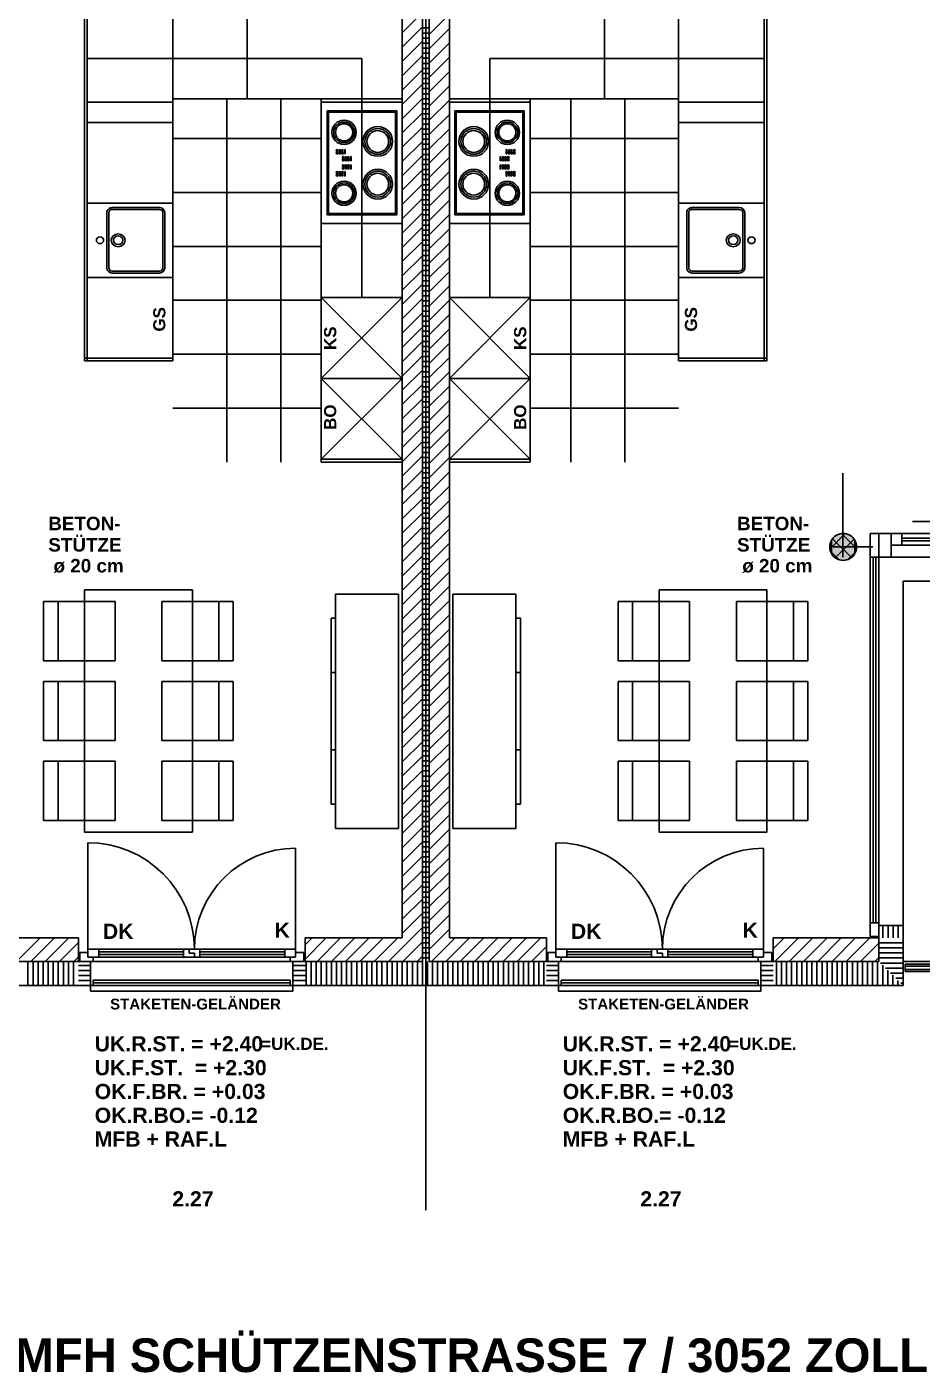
# Model space of a CAD drawing. Extents: x -13068 to 19137, y -13507 to 12485.
# Drawn here: x -2957 to 3680, y -12625 to -2637 of the extents above; entities that cross this region are included whole.
import ezdxf

# ---------------------------------------------------------------- set-up
doc = ezdxf.new("R2010")
doc.units = 0
doc.header["$LTSCALE"] = 50
for name, color, linetype, lineweight, true_color in [('A04_1.OGHaus 7$0$010 Aussenwände', 9, 'Continuous', 25, 0x808080), ('A04_1.OGHaus 7$0$010 Aussenwände Bauteilschraffuren', 9, 'Continuous', 25, 0x808080), ('A04_1.OGHaus 7$0$010 Aussenwände Schichttrennlinien', 9, 'Continuous', 25, 0x808080), ('A04_1.OGHaus 7$0$010 Fenster', 9, 'Continuous', 25, 0x808080), ('A04_1.OGHaus 7$0$015 Innenwände', 9, 'Continuous', 25, 0x808080), ('A04_1.OGHaus 7$0$015 Innenwände Bauteilschraffuren', 9, 'Continuous', 25, 0x808080), ('A04_1.OGHaus 7$0$015 Innenwände Schichttrennlinien', 9, 'Continuous', 25, 0x808080), ('A04_1.OGHaus 7$0$020 Stützen', 9, 'Continuous', 25, 0x808080), ('A04_1.OGHaus 7$0$020 Stützen Bauteilschraffuren', 9, 'Continuous', 25, 0x808080), ('A04_1.OGHaus 7$0$060 Möbel Einbau', 9, 'Continuous', 25, 0x808080), ('A04_1.OGHaus 7$0$065 Möbel Einrichtung', 9, 'Continuous', 25, 0x808080), ('A04_1.OGHaus 7$0$090 Schraffuren', 9, 'Continuous', 25, 0x808080), ('A04_1.OGHaus 7$0$090 Schraffuren Bauteilschraffuren', 9, 'Continuous', 25, 0x808080), ('A04_1.OGHaus 7$0$155 Beschriftungen Projekt', 9, 'Continuous', 25, 0x808080), ('MRI XREF', 9, 'Continuous', 25, 0x808080)]:
    doc.layers.add(name, color=color, linetype=linetype, lineweight=lineweight, true_color=true_color)
doc.styles.get("Standard").update_dxf_attribs({"font": 'ARIALN.TTF'})

# ---------------------------------------------------------------- blocks, each defined once
blk = doc.blocks.new('Blockreferenz-A0MMLJN3LK', base_point=(-11667.3, -13506.6))
at = {"layer": 'A04_1.OGHaus 7$0$010 Aussenwände', "color": 0, "linetype": 'ByBlock', "lineweight": -2}
for p, q in [((0, 11415), (0, -11415)), ((3360, -6570), (3360, -6395)), ((3360, -6750), (3360, -6570)), ((3360, -9395), (3360, -9305)), ((3540, -9305), (3360, -9305)), ((3360, -9305), (3360, -9395)), ((3540, -9395), (3540, -9305)), ((-2575, -9395), (-3185, -9395)), ((-2575, -9505), (-2575, -9395)), ((-895, -9505), (-895, -9395)), ((-175, -9395), (-895, -9395)), ((895, -9395), (175, -9395)), ((895, -9505), (895, -9395)), ((2575, -9505), (2575, -9395)), ((3185, -9395), (2575, -9395)), ((3295, -9395), (3185, -9395)), ((3360, -9395), (3295, -9395)), ((3540, -9750), (3540, -9395)), ((-2575, -9570), (-2575, -9505)), ((-2575, -9570), (-2485, -9570)), ((-2485, -9570), (-2575, -9570)), ((-2485, -9750), (-2485, -9570)), ((-895, -9570), (-985, -9570)), ((-985, -9750), (-985, -9570)), ((-985, -9570), (-895, -9570)), ((-895, -9570), (-895, -9505)), ((895, -9570), (895, -9505)), ((895, -9570), (985, -9570)), ((985, -9570), (895, -9570)), ((985, -9750), (985, -9570)), ((2575, -9570), (2485, -9570)), ((2485, -9750), (2485, -9570)), ((2485, -9570), (2575, -9570)), ((2575, -9570), (2575, -9505)), ((3540, -9570), (8346.1, -9570)), ((3555, -9590), (8346.1, -9590)), ((3555, -9645), (8346.1, -9645)), ((-3540, -9750), (-2575, -9750)), ((-2575, -9750), (-2485, -9750)), ((-2465, -9710), (-2465, -9750)), ((-1005, -9710), (-2465, -9710)), ((-2465, -9730), (-1005, -9730)), ((-2465, -9750), (-1005, -9750)), ((-1005, -9750), (-1005, -9710)), ((-895, -9750), (-985, -9750)), ((-895, -9750), (895, -9750)), ((895, -9750), (985, -9750)), ((1005, -9710), (2465, -9710)), ((1005, -9750), (1005, -9710)), ((2465, -9730), (1005, -9730)), ((2465, -9750), (1005, -9750)), ((2465, -9710), (2465, -9750)), ((2575, -9750), (2485, -9750)), ((2575, -9750), (3540, -9750))]:
    blk.add_line(p, q, dxfattribs=at)
at = {"layer": 'A04_1.OGHaus 7$0$010 Aussenwände Bauteilschraffuren', "color": 0, "linetype": 'ByBlock', "lineweight": -2}
for p, q in [((3390, -9395), (3390, -9305)), ((3427.5, -9395), (3427.5, -9305)), ((3465, -9395), (3465, -9305)), ((3502.5, -9395), (3502.5, -9305)), ((-3033.3, -9570), (-2858.3, -9395)), ((-2927.2, -9570), (-2752.2, -9395)), ((-2821.1, -9570), (-2646.1, -9395)), ((-2715.1, -9570), (-2575, -9429.9)), ((-895, -9447), (-843, -9395)), ((-895, -9553), (-737, -9395)), ((-805.9, -9570), (-630.9, -9395)), ((-699.8, -9570), (-524.8, -9395)), ((-593.8, -9570), (-418.8, -9395)), ((-487.7, -9570), (-312.7, -9395)), ((-381.6, -9570), (-206.6, -9395)), ((-275.6, -9570), (-175, -9469.4)), ((-175, -9469.4), (-100.6, -9395)), ((-169.5, -9570), (-25, -9425.5)), ((25, -9432.2), (-25, -9432.2)), ((25, -9469.7), (-25, -9469.7)), ((25, -9481.6), (111.6, -9395)), ((42.6, -9570), (175, -9437.6)), ((175, -9437.6), (217.6, -9395)), ((175, -9543.7), (323.7, -9395)), ((254.8, -9570), (429.8, -9395)), ((360.8, -9570), (535.8, -9395)), ((466.9, -9570), (641.9, -9395)), ((573, -9570), (748, -9395)), ((679, -9570), (854, -9395)), ((785.1, -9570), (895, -9460.1)), ((2575, -9477.2), (2657.2, -9395)), ((2588.2, -9570), (2763.2, -9395)), ((2694.3, -9570), (2869.3, -9395)), ((2800.3, -9570), (2975.3, -9395)), ((2906.4, -9570), (3081.4, -9395)), ((3012.5, -9570), (3186.2, -9396.2)), ((3118.5, -9570), (3239.3, -9449.3)), ((3186.2, -9396.2), (3187.5, -9395)), ((3239.3, -9449.3), (3293.5, -9395)), ((3292.3, -9502.3), (3360, -9434.6)), ((3540, -9432.2), (3360, -9432.2)), ((3540, -9469.7), (3360, -9469.7)), ((-2949.3, -9750), (-2949.3, -9570)), ((-2911.8, -9750), (-2911.8, -9570)), ((-2874.3, -9750), (-2874.3, -9570)), ((-2836.8, -9750), (-2836.8, -9570)), ((-2799.3, -9750), (-2799.3, -9570)), ((-2761.8, -9750), (-2761.8, -9570)), ((-2724.3, -9750), (-2724.3, -9570)), ((-2686.8, -9750), (-2686.8, -9570)), ((-2649.3, -9750), (-2649.3, -9570)), ((-2611.8, -9750), (-2611.8, -9570)), ((-2609, -9570), (-2575, -9536)), ((-886.8, -9750), (-886.8, -9570)), ((-849.3, -9750), (-849.3, -9570)), ((-811.8, -9750), (-811.8, -9570)), ((-774.3, -9750), (-774.3, -9570)), ((-736.8, -9750), (-736.8, -9570)), ((-699.3, -9750), (-699.3, -9570)), ((-661.8, -9750), (-661.8, -9570)), ((-624.3, -9750), (-624.3, -9570)), ((-586.8, -9750), (-586.8, -9570)), ((-549.3, -9750), (-549.3, -9570)), ((-511.8, -9750), (-511.8, -9570)), ((-474.3, -9750), (-474.3, -9570)), ((-436.8, -9750), (-436.8, -9570)), ((-399.3, -9750), (-399.3, -9570)), ((-361.8, -9750), (-361.8, -9570)), ((-324.3, -9750), (-324.3, -9570)), ((-286.8, -9750), (-286.8, -9570)), ((-249.3, -9750), (-249.3, -9570)), ((-211.8, -9750), (-211.8, -9570)), ((-174.3, -9750), (-174.3, -9570)), ((-136.8, -9750), (-136.8, -9570)), ((-99.3, -9750), (-99.3, -9570)), ((-63.4, -9570), (-25, -9531.6)), ((-61.8, -9750), (-61.8, -9570)), ((25, -9507.2), (-25, -9507.2)), ((25, -9544.7), (-25, -9544.7)), ((-24.3, -9750), (-24.3, -9570)), ((13.2, -9750), (13.2, -9570)), ((50.7, -9750), (50.7, -9570)), ((88.2, -9750), (88.2, -9570)), ((125.7, -9750), (125.7, -9570)), ((148.7, -9570), (175, -9543.7)), ((163.2, -9750), (163.2, -9570)), ((200.7, -9750), (200.7, -9570)), ((238.2, -9750), (238.2, -9570)), ((275.7, -9750), (275.7, -9570)), ((313.2, -9750), (313.2, -9570)), ((350.7, -9750), (350.7, -9570)), ((388.2, -9750), (388.2, -9570)), ((425.7, -9750), (425.7, -9570)), ((463.2, -9750), (463.2, -9570)), ((500.7, -9750), (500.7, -9570)), ((538.2, -9750), (538.2, -9570)), ((575.7, -9750), (575.7, -9570)), ((613.2, -9750), (613.2, -9570)), ((650.7, -9750), (650.7, -9570)), ((688.2, -9750), (688.2, -9570)), ((725.7, -9750), (725.7, -9570)), ((763.2, -9750), (763.2, -9570)), ((800.7, -9750), (800.7, -9570)), ((838.2, -9750), (838.2, -9570)), ((875.7, -9750), (875.7, -9570)), ((891.2, -9570), (895, -9566.2)), ((2600.7, -9750), (2600.7, -9570)), ((2638.2, -9750), (2638.2, -9570)), ((2675.7, -9750), (2675.7, -9570)), ((2713.2, -9750), (2713.2, -9570)), ((2750.7, -9750), (2750.7, -9570)), ((2788.2, -9750), (2788.2, -9570)), ((2825.7, -9750), (2825.7, -9570)), ((2863.2, -9750), (2863.2, -9570)), ((2900.7, -9750), (2900.7, -9570)), ((2938.2, -9750), (2938.2, -9570)), ((2975.7, -9750), (2975.7, -9570)), ((3013.2, -9750), (3013.2, -9570)), ((3050.7, -9750), (3050.7, -9570)), ((3088.2, -9750), (3088.2, -9570)), ((3125.7, -9750), (3125.7, -9570)), ((3163.2, -9750), (3163.2, -9570)), ((3200.7, -9750), (3200.7, -9570)), ((3224.6, -9570), (3292.3, -9502.3)), ((3238.2, -9750), (3238.2, -9570)), ((3275.7, -9750), (3275.7, -9570)), ((3313.2, -9750), (3313.2, -9570)), ((3330.7, -9570), (3345.3, -9555.3)), ((3345.3, -9555.3), (3360, -9540.7)), ((3350.7, -9750), (3350.7, -9570)), ((3540, -9507.2), (3360, -9507.2)), ((3540, -9544.7), (3360, -9544.7)), ((3540, -9582.2), (3372.2, -9582.2)), ((-2575, -9600), (-2485, -9600)), ((-2575, -9637.5), (-2485, -9637.5)), ((-2575, -9675), (-2485, -9675)), ((-895, -9600), (-985, -9600)), ((-895, -9637.5), (-985, -9637.5)), ((-895, -9675), (-985, -9675)), ((895, -9600), (985, -9600)), ((895, -9637.5), (985, -9637.5)), ((895, -9675), (985, -9675)), ((2575, -9600), (2485, -9600)), ((2575, -9637.5), (2485, -9637.5)), ((2575, -9675), (2485, -9675)), ((3388.2, -9750), (3388.2, -9598.2)), ((3540, -9619.7), (3409.7, -9619.7)), ((3425.7, -9750), (3425.7, -9635.7)), ((3540, -9657.2), (3447.2, -9657.2)), ((3463.2, -9750), (3463.2, -9673.2)), ((-2575, -9712.5), (-2485, -9712.5)), ((-895, -9712.5), (-985, -9712.5)), ((895, -9712.5), (985, -9712.5)), ((2575, -9712.5), (2485, -9712.5)), ((3540, -9694.7), (3484.7, -9694.7)), ((3500.7, -9750), (3500.7, -9710.7)), ((3540, -9732.2), (3522.2, -9732.2)), ((3538.2, -9750), (3538.2, -9748.2))]:
    blk.add_line(p, q, dxfattribs=at)
at = {"layer": 'A04_1.OGHaus 7$0$010 Aussenwände Schichttrennlinien', "color": 0, "linetype": 'ByBlock', "lineweight": -2}
for p, q in [((3360, -9305), (3540, -9305)), ((-25, -9395), (-25, -9570)), ((25, -9570), (25, -9395)), ((3360, -9570), (3360, -9395)), ((-3360, -9570), (-2575, -9570)), ((-2485, -9570), (-2485, -9750)), ((-985, -9570), (-985, -9750)), ((-895, -9570), (-175, -9570)), ((-175, -9570), (-25, -9570)), ((25, -9570), (175, -9570)), ((175, -9570), (895, -9570)), ((985, -9570), (985, -9750)), ((2485, -9570), (2485, -9750)), ((2575, -9570), (3360, -9570))]:
    blk.add_line(p, q, dxfattribs=at)
at = {"layer": 'A04_1.OGHaus 7$0$010 Aussenwände Schichttrennlinien', "color": 0, "lineweight": -2}
for p, q in [((3360, -9395), (3360, -9395)), ((-2575, -9570), (-2575, -9570)), ((-895, -9570), (-895, -9570)), ((895, -9570), (895, -9570)), ((2575, -9570), (2575, -9570))]:
    blk.add_line(p, q, dxfattribs=at)
at = {"layer": 'A04_1.OGHaus 7$0$010 Fenster', "color": 0, "linetype": 'ByBlock', "lineweight": -2}
for p, q in [((5777.5, -6307.5), (3610, -6307.5)), ((3295, -6570), (3295, -6395)), ((3295, -6395), (3360, -6395)), ((3450, -6395), (3360, -6395)), ((3360, -6570), (3360, -6395)), ((3360, -6395), (3360, -6570)), ((8345, -6395), (3450, -6395)), ((3450, -6570), (3450, -6395)), ((3530, -6395), (3450, -6395)), ((3450, -6395), (3450, -6482.5)), ((3450, -6482.5), (3530, -6482.5)), ((5857.5, -6395), (3530, -6395)), ((3530, -6482.5), (3530, -6395)), ((5857.5, -6428.8), (3530, -6428.8)), ((3530, -6448.8), (5857.5, -6448.8)), ((3530, -6482.5), (5857.5, -6482.5)), ((3295, -9285), (3295, -6570)), ((3360, -6570), (3295, -6570)), ((3317.5, -9285), (3317.5, -6570)), ((3337.5, -6570), (3337.5, -9285)), ((3360, -6570), (3450, -6570)), ((3360, -6570), (3360, -9285)), ((3450, -6570), (8345, -6570)), ((-2505, -9480), (-2505, -8690)), ((-965, -9480), (-965, -8730)), ((965, -9480), (965, -8690)), ((2505, -9480), (2505, -8730)), ((3295, -9385), (3295, -9285)), ((3295, -9285), (3360, -9285)), ((3360, -9285), (3360, -9385)), ((3360, -9385), (3295, -9385)), ((3360, -9305), (3360, -9395)), ((-2505, -9540), (-2505, -9480)), ((-2505, -9480), (-2425, -9480)), ((-2425, -9480), (-1795, -9480)), ((-2425, -9480), (-2425, -9540)), ((-1795, -9540), (-1795, -9480)), ((-1795, -9480), (-1755, -9480)), ((-1755, -9480), (-1755, -9510)), ((-1755, -9510), (-1755, -9480)), ((-1755, -9480), (-1675, -9480)), ((-1675, -9480), (-1045, -9480)), ((-1675, -9480), (-1675, -9540)), ((-1045, -9540), (-1045, -9480)), ((-1045, -9480), (-965, -9480)), ((-965, -9480), (-965, -9540)), ((965, -9540), (965, -9480)), ((965, -9480), (1045, -9480)), ((1045, -9480), (1675, -9480)), ((1045, -9480), (1045, -9540)), ((1675, -9540), (1675, -9480)), ((1675, -9480), (1715, -9480)), ((1715, -9480), (1715, -9510)), ((1715, -9510), (1715, -9480)), ((1715, -9480), (1795, -9480)), ((1795, -9480), (2425, -9480)), ((1795, -9480), (1795, -9540)), ((2425, -9540), (2425, -9480)), ((2425, -9480), (2505, -9480)), ((2505, -9480), (2505, -9540)), ((3360, -9395), (3295, -9395)), ((-2575, -9570), (-2575, -9505)), ((-2485, -9570), (-2575, -9570)), ((-2565, -9505), (-2505, -9505)), ((-2565, -9570), (-2565, -9505)), ((-2465, -9570), (-2565, -9570)), ((-2505, -9505), (-2505, -9540)), ((-2505, -9540), (-2465, -9540)), ((-2425, -9540), (-2505, -9540)), ((-2465, -9540), (-2465, -9570)), ((-1005, -9570), (-2465, -9570)), ((-2425, -9500), (-1795, -9500)), ((-1795, -9520), (-2425, -9520)), ((-1795, -9540), (-2425, -9540)), ((-1715, -9540), (-1795, -9540)), ((-1755, -9510), (-1715, -9510)), ((-1715, -9510), (-1755, -9510)), ((-1715, -9510), (-1715, -9540)), ((-1715, -9540), (-1715, -9510)), ((-1675, -9540), (-1715, -9540)), ((-1675, -9500), (-1045, -9500)), ((-1045, -9520), (-1675, -9520)), ((-1045, -9540), (-1675, -9540)), ((-965, -9540), (-1045, -9540)), ((-1005, -9570), (-1005, -9540)), ((-1005, -9540), (-965, -9540)), ((-905, -9570), (-1005, -9570)), ((-985, -9570), (-895, -9570)), ((-965, -9540), (-965, -9505)), ((-965, -9505), (-905, -9505)), ((-905, -9505), (-905, -9570)), ((-895, -9570), (-895, -9505)), ((895, -9570), (895, -9505)), ((985, -9570), (895, -9570)), ((905, -9505), (965, -9505)), ((905, -9570), (905, -9505)), ((1005, -9570), (905, -9570)), ((965, -9505), (965, -9540)), ((965, -9540), (1005, -9540)), ((1045, -9540), (965, -9540)), ((1005, -9540), (1005, -9570)), ((2465, -9570), (1005, -9570)), ((1045, -9500), (1675, -9500)), ((1675, -9520), (1045, -9520)), ((1675, -9540), (1045, -9540)), ((1755, -9540), (1675, -9540)), ((1715, -9510), (1755, -9510)), ((1755, -9510), (1715, -9510)), ((1755, -9510), (1755, -9540)), ((1755, -9540), (1755, -9510)), ((1795, -9540), (1755, -9540)), ((1795, -9500), (2425, -9500)), ((2425, -9520), (1795, -9520)), ((2425, -9540), (1795, -9540)), ((2505, -9540), (2425, -9540)), ((2465, -9570), (2465, -9540)), ((2465, -9540), (2505, -9540)), ((2565, -9570), (2465, -9570)), ((2485, -9570), (2575, -9570)), ((2505, -9540), (2505, -9505)), ((2505, -9505), (2565, -9505)), ((2565, -9505), (2565, -9570)), ((2575, -9570), (2575, -9505)), ((-2485, -9750), (-985, -9750)), ((-2485, -9750), (-2485, -9790)), ((-985, -9790), (-985, -9750)), ((985, -9750), (2485, -9750)), ((985, -9750), (985, -9790)), ((2485, -9790), (2485, -9750)), ((-2485, -9790), (-985, -9790)), ((985, -9790), (2485, -9790))]:
    blk.add_line(p, q, dxfattribs=at)
for centre, major_axis in [((-2505, -9480), (790, 0)), ((-965, -9480), (0, 750)), ((965, -9480), (790, 0)), ((2505, -9480), (0, 750))]:
    blk.add_ellipse(centre, major_axis=major_axis, ratio=1, start_param=0, end_param=1.570796, dxfattribs=at)
at = {"layer": 'A04_1.OGHaus 7$0$015 Innenwände', "color": 0, "linetype": 'ByBlock', "lineweight": -2}
for p, q in [((-175, -2570), (-175, -9395)), ((175, -9395), (175, -2570))]:
    blk.add_line(p, q, dxfattribs=at)
at = {"layer": 'A04_1.OGHaus 7$0$015 Innenwände Bauteilschraffuren', "color": 0, "linetype": 'ByBlock', "lineweight": -2}
for p, q in [((-175, -2681.2), (-63.8, -2570)), ((25, -2693.3), (148.3, -2570)), ((-175, -2787.3), (-25, -2637.3)), ((25, -2644.7), (-25, -2644.7)), ((25, -2682.2), (-25, -2682.2)), ((25, -2799.4), (175, -2649.4)), ((-175, -2893.3), (-25, -2743.3)), ((25, -2719.7), (-25, -2719.7)), ((25, -2757.2), (-25, -2757.2)), ((25, -2794.7), (-25, -2794.7)), ((25, -2905.5), (175, -2755.5)), ((-175, -2999.4), (-25, -2849.4)), ((25, -2832.2), (-25, -2832.2)), ((25, -2869.7), (-25, -2869.7)), ((25, -3011.5), (175, -2861.5)), ((-175, -3105.5), (-25, -2955.5)), ((25, -2907.2), (-25, -2907.2)), ((25, -2944.7), (-25, -2944.7)), ((25, -2982.2), (-25, -2982.2)), ((25, -3117.6), (175, -2967.6)), ((-175, -3211.5), (-25, -3061.5)), ((25, -3019.7), (-25, -3019.7)), ((25, -3057.2), (-25, -3057.2)), ((25, -3094.7), (-25, -3094.7)), ((25, -3223.7), (175, -3073.7)), ((-175, -3317.6), (-25, -3167.6)), ((25, -3132.2), (-25, -3132.2)), ((25, -3169.7), (-25, -3169.7)), ((25, -3329.7), (175, -3179.7)), ((-175, -3423.7), (-25, -3273.7)), ((25, -3207.2), (-25, -3207.2)), ((25, -3244.7), (-25, -3244.7)), ((25, -3282.2), (-25, -3282.2)), ((25, -3435.8), (175, -3285.8)), ((-175, -3529.7), (-25, -3379.7)), ((25, -3319.7), (-25, -3319.7)), ((25, -3357.2), (-25, -3357.2)), ((25, -3394.7), (-25, -3394.7)), ((25, -3541.9), (175, -3391.9)), ((-175, -3635.8), (-25, -3485.8)), ((25, -3432.2), (-25, -3432.2)), ((25, -3469.7), (-25, -3469.7)), ((-175, -3741.9), (-25, -3591.9)), ((25, -3507.2), (-25, -3507.2)), ((25, -3544.7), (-25, -3544.7)), ((25, -3582.2), (-25, -3582.2)), ((25, -3647.9), (175, -3497.9)), ((25, -3619.7), (-25, -3619.7)), ((25, -3657.2), (-25, -3657.2)), ((25, -3694.7), (-25, -3694.7)), ((25, -3754), (175, -3604)), ((-175, -3847.9), (-25, -3697.9)), ((25, -3732.2), (-25, -3732.2)), ((25, -3769.7), (-25, -3769.7)), ((25, -3860.1), (175, -3710.1)), ((-175, -3954), (-25, -3804)), ((25, -3807.2), (-25, -3807.2)), ((25, -3844.7), (-25, -3844.7)), ((25, -3882.2), (-25, -3882.2)), ((25, -3966.1), (175, -3816.1)), ((-175, -4060.1), (-25, -3910.1)), ((25, -3919.7), (-25, -3919.7)), ((25, -3957.2), (-25, -3957.2)), ((25, -3994.7), (-25, -3994.7)), ((25, -4072.2), (175, -3922.2)), ((-175, -4166.1), (-25, -4016.1)), ((25, -4032.2), (-25, -4032.2)), ((25, -4069.7), (-25, -4069.7)), ((25, -4178.3), (175, -4028.3)), ((-175, -4272.2), (-25, -4122.2)), ((25, -4107.2), (-25, -4107.2)), ((25, -4144.7), (-25, -4144.7)), ((25, -4182.2), (-25, -4182.2)), ((25, -4284.3), (175, -4134.3)), ((-175, -4378.3), (-25, -4228.3)), ((25, -4219.7), (-25, -4219.7)), ((25, -4257.2), (-25, -4257.2)), ((25, -4294.7), (-25, -4294.7)), ((25, -4390.4), (175, -4240.4)), ((-175, -4484.3), (-25, -4334.3)), ((25, -4332.2), (-25, -4332.2)), ((25, -4369.7), (-25, -4369.7)), ((25, -4496.5), (175, -4346.5)), ((-175, -4590.4), (-25, -4440.4)), ((25, -4407.2), (-25, -4407.2)), ((25, -4444.7), (-25, -4444.7)), ((25, -4482.2), (-25, -4482.2)), ((25, -4602.5), (175, -4452.5)), ((-175, -4696.5), (-25, -4546.5)), ((25, -4519.7), (-25, -4519.7)), ((25, -4557.2), (-25, -4557.2)), ((25, -4708.6), (175, -4558.6)), ((-175, -4802.5), (-25, -4652.5)), ((25, -4594.7), (-25, -4594.7)), ((25, -4632.2), (-25, -4632.2)), ((25, -4669.7), (-25, -4669.7)), ((25, -4814.7), (175, -4664.7)), ((-175, -4908.6), (-25, -4758.6)), ((25, -4707.2), (-25, -4707.2)), ((25, -4744.7), (-25, -4744.7)), ((25, -4782.2), (-25, -4782.2)), ((25, -4920.7), (175, -4770.7)), ((-175, -5014.7), (-25, -4864.7)), ((25, -4819.7), (-25, -4819.7)), ((25, -4857.2), (-25, -4857.2)), ((25, -5026.8), (175, -4876.8)), ((-175, -5120.7), (-25, -4970.7)), ((25, -4894.7), (-25, -4894.7)), ((25, -4932.2), (-25, -4932.2)), ((25, -4969.7), (-25, -4969.7)), ((25, -5132.9), (175, -4982.9)), ((-175, -5226.8), (-25, -5076.8)), ((25, -5007.2), (-25, -5007.2)), ((25, -5044.7), (-25, -5044.7)), ((25, -5082.2), (-25, -5082.2)), ((25, -5238.9), (175, -5088.9)), ((-175, -5332.9), (-25, -5182.9)), ((25, -5119.7), (-25, -5119.7)), ((25, -5157.2), (-25, -5157.2)), ((-175, -5438.9), (-25, -5288.9)), ((25, -5194.7), (-25, -5194.7)), ((25, -5232.2), (-25, -5232.2)), ((25, -5269.7), (-25, -5269.7)), ((25, -5345), (175, -5195)), ((25, -5307.2), (-25, -5307.2)), ((25, -5344.7), (-25, -5344.7)), ((25, -5382.2), (-25, -5382.2)), ((25, -5451.1), (175, -5301.1)), ((-175, -5545), (-25, -5395)), ((25, -5419.7), (-25, -5419.7)), ((25, -5457.2), (-25, -5457.2)), ((25, -5557.1), (175, -5407.1)), ((-175, -5651.1), (-25, -5501.1)), ((25, -5494.7), (-25, -5494.7)), ((25, -5532.2), (-25, -5532.2)), ((25, -5569.7), (-25, -5569.7)), ((25, -5663.2), (175, -5513.2)), ((-175, -5757.1), (-25, -5607.1)), ((25, -5607.2), (-25, -5607.2)), ((25, -5644.7), (-25, -5644.7)), ((25, -5682.2), (-25, -5682.2)), ((25, -5769.3), (175, -5619.3)), ((-175, -5863.2), (-25, -5713.2)), ((25, -5719.7), (-25, -5719.7)), ((25, -5757.2), (-25, -5757.2)), ((25, -5875.3), (175, -5725.3)), ((-175, -5969.3), (-25, -5819.3)), ((25, -5794.7), (-25, -5794.7)), ((25, -5832.2), (-25, -5832.2)), ((25, -5869.7), (-25, -5869.7)), ((25, -5981.4), (175, -5831.4)), ((-175, -6075.3), (-25, -5925.3)), ((25, -5907.2), (-25, -5907.2)), ((25, -5944.7), (-25, -5944.7)), ((25, -5982.2), (-25, -5982.2)), ((25, -6087.5), (175, -5937.5)), ((-175, -6181.4), (-25, -6031.4)), ((25, -6019.7), (-25, -6019.7)), ((25, -6057.2), (-25, -6057.2)), ((25, -6193.5), (175, -6043.5)), ((-175, -6287.5), (-25, -6137.5)), ((25, -6094.7), (-25, -6094.7)), ((25, -6132.2), (-25, -6132.2)), ((25, -6169.7), (-25, -6169.7)), ((25, -6299.6), (175, -6149.6)), ((-175, -6393.5), (-25, -6243.5)), ((25, -6207.2), (-25, -6207.2)), ((25, -6244.7), (-25, -6244.7)), ((25, -6282.2), (-25, -6282.2)), ((25, -6405.7), (175, -6255.7)), ((-175, -6499.6), (-25, -6349.6)), ((25, -6319.7), (-25, -6319.7)), ((25, -6357.2), (-25, -6357.2)), ((25, -6511.7), (175, -6361.7)), ((-175, -6605.7), (-25, -6455.7)), ((25, -6394.7), (-25, -6394.7)), ((25, -6432.2), (-25, -6432.2)), ((25, -6469.7), (-25, -6469.7)), ((25, -6617.8), (175, -6467.8)), ((-175, -6711.7), (-25, -6561.7)), ((25, -6507.2), (-25, -6507.2)), ((25, -6544.7), (-25, -6544.7)), ((25, -6582.2), (-25, -6582.2)), ((25, -6723.9), (175, -6573.9)), ((-175, -6817.8), (-25, -6667.8)), ((25, -6619.7), (-25, -6619.7)), ((25, -6657.2), (-25, -6657.2)), ((25, -6829.9), (175, -6679.9)), ((-175, -6923.9), (-25, -6773.9)), ((25, -6694.7), (-25, -6694.7)), ((25, -6732.2), (-25, -6732.2)), ((25, -6769.7), (-25, -6769.7)), ((25, -6936), (175, -6786)), ((-175, -7029.9), (-25, -6879.9)), ((25, -6807.2), (-25, -6807.2)), ((25, -6844.7), (-25, -6844.7)), ((25, -6882.2), (-25, -6882.2)), ((-175, -7136), (-25, -6986)), ((25, -6919.7), (-25, -6919.7)), ((25, -6957.2), (-25, -6957.2)), ((25, -7042), (175, -6892)), ((25, -6994.7), (-25, -6994.7)), ((25, -7032.2), (-25, -7032.2)), ((25, -7069.7), (-25, -7069.7)), ((25, -7148.1), (175, -6998.1)), ((-175, -7242), (-25, -7092)), ((25, -7107.2), (-25, -7107.2)), ((25, -7144.7), (-25, -7144.7)), ((25, -7182.2), (-25, -7182.2)), ((25, -7254.2), (175, -7104.2)), ((-175, -7348.1), (-25, -7198.1)), ((25, -7219.7), (-25, -7219.7)), ((25, -7257.2), (-25, -7257.2)), ((25, -7360.2), (175, -7210.2)), ((-175, -7454.2), (-25, -7304.2)), ((25, -7294.7), (-25, -7294.7)), ((25, -7332.2), (-25, -7332.2)), ((25, -7369.7), (-25, -7369.7)), ((25, -7466.3), (175, -7316.3)), ((-175, -7560.2), (-25, -7410.2)), ((25, -7407.2), (-25, -7407.2)), ((25, -7444.7), (-25, -7444.7)), ((25, -7482.2), (-25, -7482.2)), ((25, -7572.4), (175, -7422.4)), ((-175, -7666.3), (-25, -7516.3)), ((25, -7519.7), (-25, -7519.7)), ((25, -7557.2), (-25, -7557.2)), ((25, -7678.4), (175, -7528.4)), ((-175, -7772.4), (-25, -7622.4)), ((25, -7594.7), (-25, -7594.7)), ((25, -7632.2), (-25, -7632.2)), ((25, -7669.7), (-25, -7669.7)), ((25, -7784.5), (175, -7634.5)), ((-175, -7878.4), (-25, -7728.4)), ((25, -7707.2), (-25, -7707.2)), ((25, -7744.7), (-25, -7744.7)), ((25, -7782.2), (-25, -7782.2)), ((25, -7890.6), (175, -7740.6)), ((-175, -7984.5), (-25, -7834.5)), ((25, -7819.7), (-25, -7819.7)), ((25, -7857.2), (-25, -7857.2)), ((25, -7996.6), (175, -7846.6)), ((-175, -8090.6), (-25, -7940.6)), ((25, -7894.7), (-25, -7894.7)), ((25, -7932.2), (-25, -7932.2)), ((25, -7969.7), (-25, -7969.7)), ((25, -8102.7), (175, -7952.7)), ((-175, -8196.6), (-25, -8046.6)), ((25, -8007.2), (-25, -8007.2)), ((25, -8044.7), (-25, -8044.7)), ((25, -8082.2), (-25, -8082.2)), ((25, -8208.8), (175, -8058.8)), ((-175, -8302.7), (-25, -8152.7)), ((25, -8119.7), (-25, -8119.7)), ((25, -8157.2), (-25, -8157.2)), ((25, -8314.8), (175, -8164.8)), ((-175, -8408.8), (-25, -8258.8)), ((25, -8194.7), (-25, -8194.7)), ((25, -8232.2), (-25, -8232.2)), ((25, -8269.7), (-25, -8269.7)), ((25, -8420.9), (175, -8270.9)), ((-175, -8514.8), (-25, -8364.8)), ((25, -8307.2), (-25, -8307.2)), ((25, -8344.7), (-25, -8344.7)), ((25, -8382.2), (-25, -8382.2)), ((25, -8527), (175, -8377)), ((-175, -8620.9), (-25, -8470.9)), ((25, -8419.7), (-25, -8419.7)), ((25, -8457.2), (-25, -8457.2)), ((25, -8633), (175, -8483)), ((-175, -8727), (-25, -8577)), ((25, -8494.7), (-25, -8494.7)), ((25, -8532.2), (-25, -8532.2)), ((25, -8569.7), (-25, -8569.7)), ((25, -8739.1), (175, -8589.1)), ((-175, -8833), (-25, -8683)), ((25, -8607.2), (-25, -8607.2)), ((25, -8644.7), (-25, -8644.7)), ((25, -8682.2), (-25, -8682.2)), ((-175, -8939.1), (-25, -8789.1)), ((25, -8719.7), (-25, -8719.7)), ((25, -8757.2), (-25, -8757.2)), ((25, -8845.2), (175, -8695.2)), ((25, -8794.7), (-25, -8794.7)), ((25, -8832.2), (-25, -8832.2)), ((25, -8869.7), (-25, -8869.7)), ((25, -8951.2), (175, -8801.2)), ((-175, -9045.2), (-25, -8895.2)), ((25, -8907.2), (-25, -8907.2)), ((25, -8944.7), (-25, -8944.7)), ((25, -8982.2), (-25, -8982.2)), ((25, -9057.3), (175, -8907.3)), ((-175, -9151.2), (-25, -9001.2)), ((25, -9019.7), (-25, -9019.7)), ((25, -9057.2), (-25, -9057.2)), ((25, -9163.4), (175, -9013.4)), ((-175, -9257.3), (-25, -9107.3)), ((25, -9094.7), (-25, -9094.7)), ((25, -9132.2), (-25, -9132.2)), ((25, -9169.7), (-25, -9169.7)), ((25, -9269.4), (175, -9119.4)), ((-175, -9363.4), (-25, -9213.4)), ((25, -9207.2), (-25, -9207.2)), ((25, -9244.7), (-25, -9244.7)), ((25, -9282.2), (-25, -9282.2)), ((25, -9375.5), (175, -9225.5)), ((-100.6, -9395), (-25, -9319.4)), ((25, -9319.7), (-25, -9319.7)), ((25, -9357.2), (-25, -9357.2)), ((111.6, -9395), (175, -9331.6)), ((25, -9394.7), (-25, -9394.7))]:
    blk.add_line(p, q, dxfattribs=at)
at = {"layer": 'A04_1.OGHaus 7$0$015 Innenwände Schichttrennlinien', "color": 0, "linetype": 'ByBlock', "lineweight": -2}
for p, q in [((-25, -9395), (-25, -2570)), ((25, -9395), (25, -2570))]:
    blk.add_line(p, q, dxfattribs=at)
at = {"layer": 'A04_1.OGHaus 7$0$020 Stützen', "color": 0, "linetype": 'ByBlock', "lineweight": -2}
for major_axis in [(100, 0), (-100, 0)]:
    blk.add_ellipse((3095, -6495), major_axis=major_axis, ratio=1, start_param=0, end_param=3.141593, dxfattribs=at)
at = {"layer": 'A04_1.OGHaus 7$0$020 Stützen Bauteilschraffuren', "color": 0, "linetype": 'ByBlock', "lineweight": -2}
for p, q in [((2996.2, -6510.4), (3110.4, -6396.2)), ((3155.7, -6574.5), (3015.5, -6434.3)), ((3036.5, -6576.1), (3176.1, -6436.5)), ((3194.3, -6507), (3083, -6395.7)), ((3065.8, -6590.6), (2999.4, -6524.2)), ((3130, -6588.7), (3188.7, -6530))]:
    blk.add_line(p, q, dxfattribs=at)
for points in [[(2996.2, -6510.6), (2995, -6495), (2996.2, -6479.4)], [(2999.9, -6525.9), (2996.2, -6479.4), (2999.9, -6464.1)], [(2996.2, -6510.6), (2996.2, -6479.4), (2999.9, -6525.9)], [(3005.9, -6540.4), (2999.9, -6464.1), (3005.9, -6449.6)], [(2999.9, -6525.9), (2999.9, -6464.1), (3005.9, -6540.4)], [(3014.1, -6553.8), (3005.9, -6449.6), (3014.1, -6436.2)], [(3005.9, -6540.4), (3005.9, -6449.6), (3014.1, -6553.8)], [(3024.3, -6565.7), (3014.1, -6436.2), (3024.3, -6424.3)], [(3014.1, -6553.8), (3014.1, -6436.2), (3024.3, -6565.7)], [(3036.2, -6575.9), (3024.3, -6424.3), (3036.2, -6414.1)], [(3024.3, -6565.7), (3024.3, -6424.3), (3036.2, -6575.9)], [(3049.6, -6584.1), (3036.2, -6414.1), (3049.6, -6405.9)], [(3036.2, -6575.9), (3036.2, -6414.1), (3049.6, -6584.1)], [(3064.1, -6590.1), (3049.6, -6405.9), (3064.1, -6399.9)], [(3049.6, -6584.1), (3049.6, -6405.9), (3064.1, -6590.1)], [(3079.4, -6593.8), (3064.1, -6399.9), (3079.4, -6396.2)], [(3064.1, -6590.1), (3064.1, -6399.9), (3079.4, -6593.8)], [(3095, -6595), (3079.4, -6396.2), (3095, -6395)], [(3079.4, -6593.8), (3079.4, -6396.2), (3095, -6595)], [(3095, -6595), (3095, -6395), (3110.6, -6593.8)], [(3110.6, -6593.8), (3095, -6395), (3110.6, -6396.2)], [(3110.6, -6593.8), (3110.6, -6396.2), (3125.9, -6590.1)], [(3125.9, -6590.1), (3110.6, -6396.2), (3125.9, -6399.9)], [(3125.9, -6590.1), (3125.9, -6399.9), (3140.4, -6584.1)], [(3140.4, -6584.1), (3125.9, -6399.9), (3140.4, -6405.9)], [(3140.4, -6584.1), (3140.4, -6405.9), (3153.8, -6575.9)], [(3153.8, -6575.9), (3140.4, -6405.9), (3153.8, -6414.1)], [(3153.8, -6575.9), (3153.8, -6414.1), (3165.7, -6565.7)], [(3165.7, -6565.7), (3153.8, -6414.1), (3165.7, -6424.3)], [(3165.7, -6565.7), (3165.7, -6424.3), (3175.9, -6553.8)], [(3175.9, -6553.8), (3165.7, -6424.3), (3175.9, -6436.2)], [(3175.9, -6553.8), (3175.9, -6436.2), (3184.1, -6540.4)], [(3184.1, -6540.4), (3175.9, -6436.2), (3184.1, -6449.6)], [(3184.1, -6540.4), (3184.1, -6449.6), (3190.1, -6525.9)], [(3190.1, -6525.9), (3184.1, -6449.6), (3190.1, -6464.1)], [(3190.1, -6525.9), (3190.1, -6464.1), (3193.8, -6510.6)], [(3193.8, -6510.6), (3190.1, -6464.1), (3193.8, -6479.4)], [(3193.8, -6510.6), (3193.8, -6479.4), (3195, -6495)]]:
    blk.add_solid(points, dxfattribs=at)
at = {"layer": 'A04_1.OGHaus 7$0$060 Möbel Einbau', "color": 0, "linetype": 'ByBlock', "lineweight": -2}
for p, q in [((-2530, -2555), (-2530, -5115)), ((-2510, -5115), (-2510, -2555)), ((-1875, -3170), (-1875, -2570)), ((-1325, -3170), (-1325, -2570)), ((1325, -3170), (1325, -2570)), ((1875, -3170), (1875, -2570)), ((2510, -5115), (2510, -2570)), ((2530, -2570), (2530, -5115)), ((-475, -2870), (-2510, -2870)), ((-475, -4645), (-475, -2870)), ((475, -4645), (475, -2870)), ((475, -2870), (2510, -2870)), ((-1875, -3195), (-2510, -3195)), ((-775, -3170), (-1875, -3170)), ((-1875, -5115), (-1875, -3170)), ((-775, -3170), (-775, -5865)), ((-775, -3170), (-175, -3170)), ((-775, -3195), (-175, -3195)), ((775, -3170), (175, -3170)), ((775, -3195), (175, -3195)), ((775, -3170), (1875, -3170)), ((775, -3170), (775, -5865)), ((1875, -5115), (1875, -3170)), ((1875, -3195), (2510, -3195)), ((-730, -3260), (-730, -4030)), ((-215, -3260), (-730, -3260)), ((-720, -3270), (-720, -4020)), ((-225, -3270), (-720, -3270)), ((-225, -4020), (-225, -3270)), ((-215, -4030), (-215, -3260)), ((215, -4030), (215, -3260)), ((215, -3260), (730, -3260)), ((225, -4020), (225, -3270)), ((225, -3270), (720, -3270)), ((720, -3270), (720, -4020)), ((730, -3260), (730, -4030)), ((-1875, -3345), (-2510, -3345)), ((1875, -3345), (2510, -3345)), ((-631.8, -3547), (-643.8, -3553.9)), ((-643.8, -3553.9), (-631.8, -3560.8)), ((-631.8, -3560.8), (-631.8, -3547)), ((-622.2, -3560.8), (-622.2, -3547)), ((-622.2, -3547), (-610.3, -3553.9)), ((-610.3, -3553.9), (-622.2, -3560.8)), ((-600.2, -3579.5), (-600.2, -3547)), ((-600.2, -3547), (-597.2, -3547)), ((-597.2, -3579.5), (-600.2, -3579.5)), ((-597.2, -3547), (-597.2, -3579.5)), ((600.2, -3547), (597.2, -3547)), ((597.2, -3547), (597.2, -3579.5)), ((597.2, -3579.5), (600.2, -3579.5)), ((600.2, -3579.5), (600.2, -3547)), ((622.2, -3547), (610.3, -3553.9)), ((610.3, -3553.9), (622.2, -3560.8)), ((622.2, -3560.8), (622.2, -3547)), ((631.8, -3560.8), (631.8, -3547)), ((631.8, -3547), (643.8, -3553.9)), ((643.8, -3553.9), (631.8, -3560.8)), ((-586.6, -3598), (-598.5, -3604.9)), ((-598.5, -3604.9), (-586.6, -3611.8)), ((-598.5, -3685.1), (-586.6, -3678.2)), ((-586.6, -3692), (-598.5, -3685.1)), ((-586.6, -3611.8), (-586.6, -3598)), ((-586.6, -3678.2), (-586.6, -3692)), ((-577, -3611.8), (-577, -3598)), ((-577, -3598), (-565, -3604.9)), ((-565, -3604.9), (-577, -3611.8)), ((-565, -3685.1), (-577, -3678.2)), ((-577, -3678.2), (-577, -3692)), ((-577, -3692), (-565, -3685.1)), ((-555, -3630.5), (-555, -3598)), ((-555, -3598), (-551.9, -3598)), ((-551.9, -3630.5), (-555, -3630.5)), ((-551.9, -3659.5), (-555, -3659.5)), ((-555, -3659.5), (-555, -3692)), ((-555, -3692), (-551.9, -3692)), ((-551.9, -3598), (-551.9, -3630.5)), ((-551.9, -3692), (-551.9, -3659.5)), ((555, -3598), (551.9, -3598)), ((551.9, -3598), (551.9, -3630.5)), ((551.9, -3630.5), (555, -3630.5)), ((551.9, -3659.5), (555, -3659.5)), ((551.9, -3692), (551.9, -3659.5)), ((555, -3692), (551.9, -3692)), ((555, -3630.5), (555, -3598)), ((555, -3659.5), (555, -3692)), ((577, -3598), (565, -3604.9)), ((565, -3604.9), (577, -3611.8)), ((565, -3685.1), (577, -3678.2)), ((577, -3692), (565, -3685.1)), ((577, -3611.8), (577, -3598)), ((577, -3678.2), (577, -3692)), ((586.6, -3611.8), (586.6, -3598)), ((586.6, -3598), (598.5, -3604.9)), ((598.5, -3604.9), (586.6, -3611.8)), ((598.5, -3685.1), (586.6, -3678.2)), ((586.6, -3678.2), (586.6, -3692)), ((586.6, -3692), (598.5, -3685.1)), ((-643.8, -3736.1), (-631.8, -3729.2)), ((-631.8, -3743), (-643.8, -3736.1)), ((-631.8, -3729.2), (-631.8, -3743)), ((-610.3, -3736.1), (-622.2, -3729.2)), ((-622.2, -3729.2), (-622.2, -3743)), ((-622.2, -3743), (-610.3, -3736.1)), ((-597.2, -3710.5), (-600.2, -3710.5)), ((-600.2, -3710.5), (-600.2, -3743)), ((-600.2, -3743), (-597.2, -3743)), ((-597.2, -3743), (-597.2, -3710.5)), ((597.2, -3710.5), (600.2, -3710.5)), ((597.2, -3743), (597.2, -3710.5)), ((600.2, -3743), (597.2, -3743)), ((600.2, -3710.5), (600.2, -3743)), ((610.3, -3736.1), (622.2, -3729.2)), ((622.2, -3743), (610.3, -3736.1)), ((622.2, -3729.2), (622.2, -3743)), ((643.8, -3736.1), (631.8, -3729.2)), ((631.8, -3729.2), (631.8, -3743)), ((631.8, -3743), (643.8, -3736.1)), ((-2510, -3945), (-1875, -3945)), ((-2444.2, -3945), (-2475, -3945)), ((-2325, -3977.1), (-1975, -3977.1)), ((-2325, -3990.8), (-1975, -3990.8)), ((-1875, -3945), (-1905.8, -3945)), ((1875, -3945), (1905.8, -3945)), ((2510, -3945), (1875, -3945)), ((2325, -3977.1), (1975, -3977.1)), ((2325, -3990.8), (1975, -3990.8)), ((2444.2, -3945), (2475, -3945)), ((-2365, -4426.3), (-2365, -4013.8)), ((-2350, -4426.3), (-2350, -4013.8)), ((-1950, -4013.8), (-1950, -4426.3)), ((-1935, -4013.8), (-1935, -4426.3)), ((-775, -4095), (-175, -4095)), ((-730, -4030), (-215, -4030)), ((-720, -4020), (-225, -4020)), ((775, -4095), (175, -4095)), ((730, -4030), (215, -4030)), ((720, -4020), (225, -4020)), ((1935, -4013.8), (1935, -4426.3)), ((1950, -4013.8), (1950, -4426.3)), ((2350, -4426.3), (2350, -4013.8)), ((2365, -4426.3), (2365, -4013.8)), ((-2325, -4449.2), (-1975, -4449.2)), ((-2325, -4462.9), (-1975, -4462.9)), ((2325, -4449.2), (1975, -4449.2)), ((2325, -4462.9), (1975, -4462.9)), ((-1875, -4495), (-2510, -4495)), ((-2444.2, -4495), (-2475, -4495)), ((-1875, -4495), (-1905.8, -4495)), ((1875, -4495), (1905.8, -4495)), ((1875, -4495), (2510, -4495)), ((2444.2, -4495), (2475, -4495)), ((-775, -4645), (-175, -4645)), ((-175, -4645), (-775, -5245)), ((-175, -5245), (-775, -4645)), ((775, -4645), (175, -4645)), ((175, -4645), (775, -5245)), ((175, -5245), (775, -4645)), ((-1875, -5095), (-2530, -5095)), ((-2530, -5115), (-1875, -5115)), ((1875, -5095), (2530, -5095)), ((2530, -5115), (1875, -5115)), ((-775, -5245), (-175, -5245)), ((-775, -5245), (-175, -5845)), ((-775, -5845), (-175, -5245)), ((775, -5245), (175, -5245)), ((775, -5245), (175, -5845)), ((775, -5845), (175, -5245)), ((-775, -5845), (-175, -5845)), ((-775, -5865), (-175, -5865)), ((775, -5845), (175, -5845)), ((775, -5865), (175, -5865)), ((3093.4, -6570), (3093.4, -5948.1)), ((3020.7, -6495), (3315.2, -6495)), ((3540, -9305), (3540, -6750)), ((8355, -6750), (3540, -6750))]:
    blk.add_line(p, q, dxfattribs=at)
for centre, radius in [((-605.3, -3419), 90), ((-605.3, -3419), 76.4), ((-605.3, -3419), 63.7), ((-355.8, -3486.4), 110), ((-355.8, -3486.4), 95.5), ((355.8, -3486.4), 110), ((355.8, -3486.4), 95.5), ((605.3, -3419), 90), ((605.3, -3419), 76.4), ((605.3, -3419), 63.7), ((-355.8, -3486.4), 80.9), ((355.8, -3486.4), 80.9), ((-656.6, -3553.9), 6.89), ((-656.6, -3572.6), 6.89), ((-636.9, -3572.6), 6.89), ((-617.2, -3572.6), 6.89), ((617.2, -3572.6), 6.89), ((636.9, -3572.6), 6.89), ((656.6, -3553.9), 6.89), ((656.6, -3572.6), 6.89), ((-611.4, -3604.9), 6.89), ((-611.4, -3623.6), 6.89), ((-611.4, -3666.4), 6.89), ((-611.4, -3685.1), 6.89), ((-591.7, -3623.6), 6.89), ((-591.7, -3666.4), 6.89), ((-571.9, -3623.6), 6.89), ((-571.9, -3666.4), 6.89), ((-355.8, -3803.6), 110), ((355.8, -3803.6), 110), ((571.9, -3623.6), 6.89), ((571.9, -3666.4), 6.89), ((591.7, -3623.6), 6.89), ((591.7, -3666.4), 6.89), ((611.4, -3604.9), 6.89), ((611.4, -3623.6), 6.89), ((611.4, -3666.4), 6.89), ((611.4, -3685.1), 6.89), ((-605.3, -3871), 90), ((-605.3, -3871), 76.4), ((-656.6, -3717.4), 6.89), ((-656.6, -3736.1), 6.89), ((-636.9, -3717.4), 6.89), ((-617.2, -3717.4), 6.89), ((-355.8, -3803.6), 95.5), ((-355.8, -3803.6), 80.9), ((355.8, -3803.6), 95.5), ((355.8, -3803.6), 80.9), ((605.3, -3871), 90), ((605.3, -3871), 76.4), ((617.2, -3717.4), 6.89), ((636.9, -3717.4), 6.89), ((656.6, -3717.4), 6.89), ((656.6, -3736.1), 6.89), ((-605.3, -3871), 63.7), ((605.3, -3871), 63.7)]:
    blk.add_circle(centre, radius, dxfattribs=at)
for centre, major_axis, start_param, end_param in [((-2325, -4013.8), (40, 0), 1.570796, 3.141593), ((-2325, -4013.8), (25, 0), 1.570796, 3.141593), ((-1975, -4013.8), (40, 0), 0, 1.570796), ((-1975, -4013.8), (25, 0), 0, 1.570796), ((1975, -4013.8), (40, 0), 1.570796, 3.141593), ((1975, -4013.8), (25, 0), 1.570796, 3.141593), ((2325, -4013.8), (40, 0), 0, 1.570796), ((2325, -4013.8), (25, 0), 0, 1.570796), ((-2325, -4426.3), (40, 0), 3.141593, 4.712389), ((-2325, -4426.3), (25, 0), 3.141593, 4.712389), ((-1975, -4426.3), (40, 0), 4.712389, 6.283185), ((-1975, -4426.3), (25, 0), 4.712389, 6.283185), ((1975, -4426.3), (40, 0), 3.141593, 4.712389), ((1975, -4426.3), (25, 0), 3.141593, 4.712389), ((2325, -4426.3), (40, 0), 4.712389, 6.283185), ((2325, -4426.3), (25, 0), 4.712389, 6.283185)]:
    blk.add_ellipse(centre, major_axis=major_axis, ratio=0.916667, start_param=start_param, end_param=end_param, dxfattribs=at)
for centre, major_axis in [((-2280, -4220), (51.8, 0)), ((-2280, -4220), (35.2, 0)), ((2280, -4220), (51.8, 0)), ((2280, -4220), (35.2, 0)), ((-2415, -4220), (27, 0)), ((2415, -4220), (27, 0))]:
    blk.add_ellipse(centre, major_axis=major_axis, ratio=0.916667, dxfattribs=at)
at = {"layer": 'A04_1.OGHaus 7$0$065 Möbel Einrichtung', "color": 0, "linetype": 'ByBlock', "lineweight": -2}
for p, q in [((-1730, -6812.4), (-2530, -6812.4)), ((-2530, -6812.4), (-2530, -8612.4)), ((-1730, -8612.4), (-1730, -6812.4)), ((-668.9, -8584.5), (-668.9, -6844.5)), ((-668.9, -6844.5), (-201.9, -6844.5)), ((-201.9, -6844.5), (-201.9, -8584.5)), ((668.9, -6844.5), (201.9, -6844.5)), ((201.9, -6844.5), (201.9, -8584.5)), ((668.9, -8584.5), (668.9, -6844.5)), ((1730, -8612.4), (1730, -6812.4)), ((1730, -6812.4), (2530, -6812.4)), ((2530, -6812.4), (2530, -8612.4)), ((-2833.4, -6899.5), (-2833.4, -7339.5)), ((-2303.4, -6899.5), (-2833.4, -6899.5)), ((-2725.9, -7339.5), (-2725.9, -6899.5)), ((-2303.4, -7339.5), (-2303.4, -6899.5)), ((-1956.6, -6899.5), (-1426.6, -6899.5)), ((-1956.6, -7339.5), (-1956.6, -6899.5)), ((-1534.1, -7339.5), (-1534.1, -6899.5)), ((-1426.6, -6899.5), (-1426.6, -7339.5)), ((1426.6, -6899.5), (1426.6, -7339.5)), ((1956.6, -6899.5), (1426.6, -6899.5)), ((1534.1, -7339.5), (1534.1, -6899.5)), ((1956.6, -7339.5), (1956.6, -6899.5)), ((2303.4, -6899.5), (2833.4, -6899.5)), ((2303.4, -7339.5), (2303.4, -6899.5)), ((2725.9, -7339.5), (2725.9, -6899.5)), ((2833.4, -6899.5), (2833.4, -7339.5)), ((-668.9, -7024.5), (-701.9, -7024.5)), ((-701.9, -7024.5), (-701.9, -8404.5)), ((-668.9, -8404.5), (-668.9, -7024.5)), ((668.9, -8404.5), (668.9, -7024.5)), ((668.9, -7024.5), (701.9, -7024.5)), ((701.9, -7024.5), (701.9, -8404.5)), ((-2833.4, -7339.5), (-2303.4, -7339.5)), ((-1426.6, -7339.5), (-1956.6, -7339.5)), ((1426.6, -7339.5), (1956.6, -7339.5)), ((2833.4, -7339.5), (2303.4, -7339.5)), ((-668.9, -7427.5), (-701.9, -7427.5)), ((668.9, -7427.5), (701.9, -7427.5)), ((-2833.4, -7492.4), (-2833.4, -7932.4)), ((-2303.4, -7492.4), (-2833.4, -7492.4)), ((-2725.9, -7932.4), (-2725.9, -7492.4)), ((-2303.4, -7932.4), (-2303.4, -7492.4)), ((-1956.6, -7492.4), (-1426.6, -7492.4)), ((-1956.6, -7932.4), (-1956.6, -7492.4)), ((-1534.1, -7932.4), (-1534.1, -7492.4)), ((-1426.6, -7492.4), (-1426.6, -7932.4)), ((1426.6, -7492.4), (1426.6, -7932.4)), ((1956.6, -7492.4), (1426.6, -7492.4)), ((1534.1, -7932.4), (1534.1, -7492.4)), ((1956.6, -7932.4), (1956.6, -7492.4)), ((2303.4, -7492.4), (2833.4, -7492.4)), ((2303.4, -7932.4), (2303.4, -7492.4)), ((2725.9, -7932.4), (2725.9, -7492.4)), ((2833.4, -7492.4), (2833.4, -7932.4)), ((-2833.4, -7932.4), (-2303.4, -7932.4)), ((-1426.6, -7932.4), (-1956.6, -7932.4)), ((1426.6, -7932.4), (1956.6, -7932.4)), ((2833.4, -7932.4), (2303.4, -7932.4)), ((-2833.4, -8085.2), (-2833.4, -8525.2)), ((-2303.4, -8085.2), (-2833.4, -8085.2)), ((-2725.9, -8525.2), (-2725.9, -8085.2)), ((-2303.4, -8525.2), (-2303.4, -8085.2)), ((-1956.6, -8085.2), (-1426.6, -8085.2)), ((-1956.6, -8525.2), (-1956.6, -8085.2)), ((-1534.1, -8525.2), (-1534.1, -8085.2)), ((-1426.6, -8085.2), (-1426.6, -8525.2)), ((-668.9, -8001.5), (-701.9, -8001.5)), ((668.9, -8001.5), (701.9, -8001.5)), ((1426.6, -8085.2), (1426.6, -8525.2)), ((1956.6, -8085.2), (1426.6, -8085.2)), ((1534.1, -8525.2), (1534.1, -8085.2)), ((1956.6, -8525.2), (1956.6, -8085.2)), ((2303.4, -8085.2), (2833.4, -8085.2)), ((2303.4, -8525.2), (2303.4, -8085.2)), ((2725.9, -8525.2), (2725.9, -8085.2)), ((2833.4, -8085.2), (2833.4, -8525.2)), ((-701.9, -8404.5), (-668.9, -8404.5)), ((701.9, -8404.5), (668.9, -8404.5)), ((-2833.4, -8525.2), (-2303.4, -8525.2)), ((-1426.6, -8525.2), (-1956.6, -8525.2)), ((-201.9, -8584.5), (-668.9, -8584.5)), ((201.9, -8584.5), (668.9, -8584.5)), ((1426.6, -8525.2), (1956.6, -8525.2)), ((2833.4, -8525.2), (2303.4, -8525.2)), ((-2530, -8612.4), (-1730, -8612.4)), ((2530, -8612.4), (1730, -8612.4))]:
    blk.add_line(p, q, dxfattribs=at)
at = {"layer": 'A04_1.OGHaus 7$0$090 Schraffuren', "color": 0, "linetype": 'ByBlock', "lineweight": -2}
for p, q in [((-1475, -5865), (-1475, -3170)), ((-1075, -5865), (-1075, -3170)), ((1075, -5865), (1075, -3170)), ((1475, -5865), (1475, -3170)), ((-775, -3465), (-1875, -3465)), ((1875, -3465), (775, -3465)), ((-775, -3865), (-1875, -3865)), ((1875, -3865), (775, -3865)), ((-775, -4265), (-1875, -4265)), ((1875, -4265), (775, -4265)), ((-775, -4665), (-1875, -4665)), ((1875, -4665), (775, -4665)), ((-775, -5065), (-1875, -5065)), ((1875, -5065), (775, -5065)), ((-775, -5465), (-1875, -5465)), ((1875, -5465), (775, -5465))]:
    blk.add_line(p, q, dxfattribs=at)
at = {"layer": 'A04_1.OGHaus 7$0$090 Schraffuren Bauteilschraffuren', "color": 0, "linetype": 'ByBlock', "lineweight": -2}
for p, q in [((8346.1, -9590), (3555, -9590)), ((3555, -9590), (3555, -9645)), ((3555, -9630), (3555, -9605)), ((3555, -9605), (8346.1, -9605)), ((8346.1, -9630), (3555, -9630)), ((3555, -9645), (8346.1, -9645))]:
    blk.add_line(p, q, dxfattribs=at)
at = {"layer": 'A04_1.OGHaus 7$0$155 Beschriftungen Projekt', "color": 0, "lineweight": -2, "char_height": 90, "attachment_point": 1, "rotation": 90}
for s, insert in [('{\\fArial|b1|i0;GS}', (-2020.4, -4897.4)), ('{\\fArial|b1|i0;GS}', (1921.7, -4897.4)), ('{\\fArial|b1|i0;KS}', (-753.7, -5034)), ('{\\fArial|b1|i0;KS}', (654.9, -5034)), ('{\\fArial|b1|i0;BO}', (-753.6, -5626.7)), ('{\\fArial|b1|i0;BO}', (654.9, -5626.7))]:
    blk.add_mtext(s, dxfattribs=dict(at, insert=insert))
at = {"layer": 'A04_1.OGHaus 7$0$155 Beschriftungen Projekt', "color": 0, "lineweight": -2, "attachment_point": 1}
for s, insert, char_height in [('{\\fArial|b1|i0;BETON-}', (-2798.6, -6271.3), 100), ('{\\fArial|b1|i0;BETON-}', (2308.1, -6271.3), 100), ('{\\fArial|b1|i0;STÜTZE}', (-2798.4, -6429.2), 100), ('{\\fArial|b1|i0;STÜTZE}', (2308.2, -6429.2), 100), ('{\\fArial|b1|i0; ø 20 cm}', (-2798.6, -6584.3), 100), ('{\\fArial|b1|i0; ø 20 cm}', (2308.1, -6584.3), 100), ('{\\fArial|b1|i0;K}', (-1120.9, -9282.2), 112.5), ('{\\fArial|b1|i0;K}', (2349.1, -9282.2), 112.5), ('{\\fArial|b1|i0;DK}', (-2394.1, -9290.8), 112.5), ('{\\fArial|b1|i0;DK}', (1075.9, -9290.8), 112.5), ('{\\fArial|b1|i0;STAKETEN-GELÄNDER}', (-2340.5, -9846.8), 80), ('{\\fArial|b1|i0;STAKETEN-GELÄNDER}', (1129.5, -9846.8), 80), ('{\\fArial|b1|i0;UK.R.ST. = +2.40}', (-2454.5, -10125.5), 112.5), ('{\\fArial|b1|i0;=UK.DE.}', (-1219.6, -10136.8), 90), ('{\\fArial|b1|i0;UK.R.ST. = +2.40}', (1015.5, -10125.5), 112.5), ('{\\fArial|b1|i0;=UK.DE.}', (2250.4, -10136.8), 90), ('{\\fArial|b1|i0;UK.F.ST.  = +2.30}', (-2454.5, -10302.3), 112.5), ('{\\fArial|b1|i0;UK.F.ST.  = +2.30}', (1015.5, -10302.3), 112.5), ('{\\fArial|b1|i0;OK.F.BR. = +0.03}', (-2454.5, -10479), 112.5), ('{\\fArial|b1|i0;OK.F.BR. = +0.03}', (1015.5, -10479), 112.5), ('{\\fArial|b1|i0;OK.R.BO.= -0.12}', (-2454.5, -10655.8), 112.5), ('{\\fArial|b1|i0;OK.R.BO.= -0.12}', (1015.5, -10655.8), 112.5), ('{\\fArial|b1|i0;MFB + RAF.L}', (-2454.7, -10831.6), 112.5), ('{\\fArial|b1|i0;MFB + RAF.L}', (1015.3, -10831.6), 112.5), ('{\\fArial|b1|i0;2.27}', (-1879, -11275.9), 112.5), ('{\\fArial|b1|i0;2.27}', (1591, -11275.9), 112.5), ('{\\fArial|b1|i0;MFH SCHÜTZENSTRASSE 7 / 3052 ZOLLIKOFEN}', (-3047.6, -12367.4), 250)]:
    blk.add_mtext(s, dxfattribs=dict(at, insert=insert, char_height=char_height))

msp = doc.modelspace()

# ---------------------------------------------------------------- block references
at = {"layer": 'MRI XREF'}
msp.add_blockref('Blockreferenz-A0MMLJN3LK', (-11667.3, -13506.6), dxfattribs=at)

doc.saveas('drawing.dxf')
